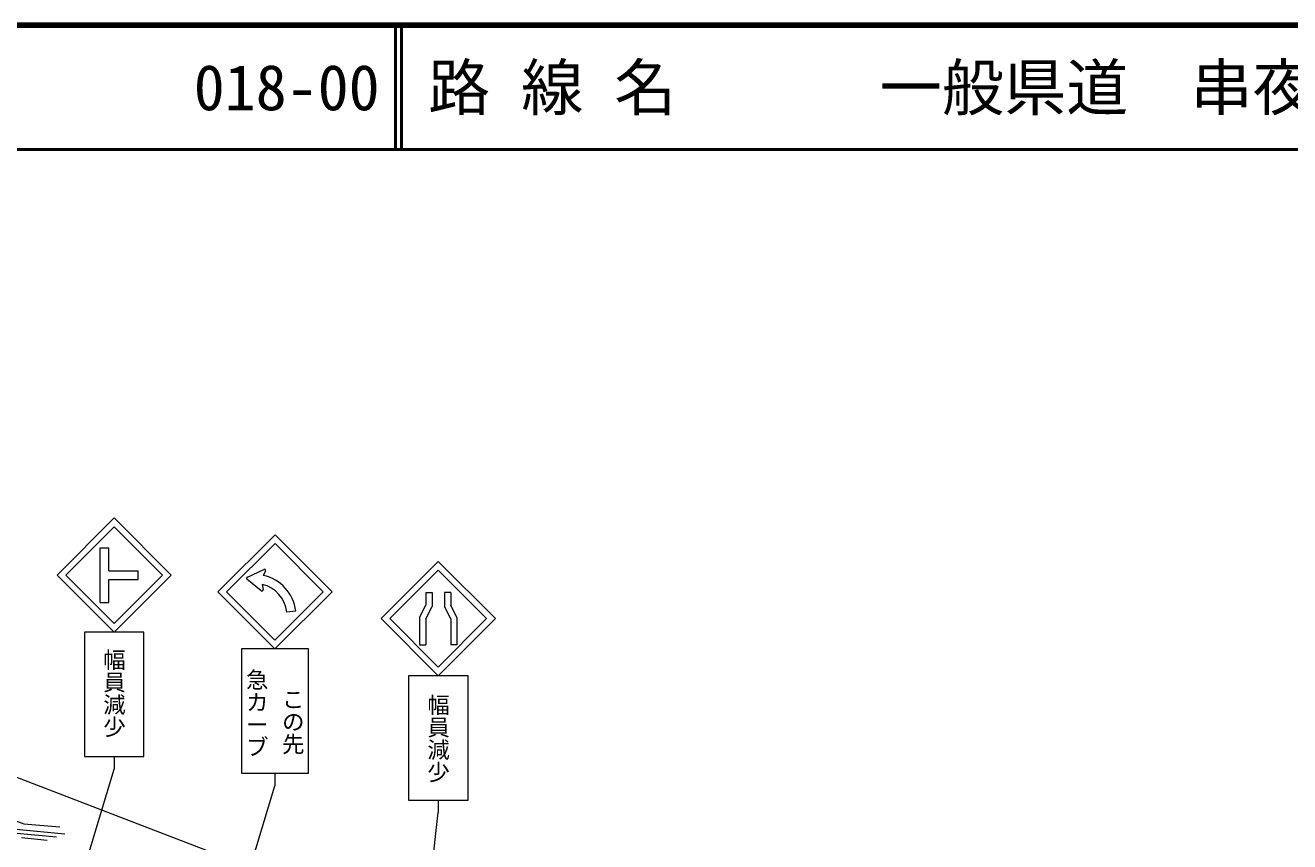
# Model space of a CAD drawing. Units: millimetres at full size, sheet at 1:1000; details may follow other scales. Extents: x 40000 to 680000, y 20000 to 380000.
# Drawn here: x 147966 to 249726, y 314332 to 380000 of the extents above; entities that cross this region are included whole.
import ezdxf
from ezdxf.enums import TextEntityAlignment as Align

# ---------------------------------------------------------------- set-up
doc = ezdxf.new("R2010")
doc.units = ezdxf.units.MM
doc.header["$LTSCALE"] = 1000
for name, color, linetype, lineweight in [('M-BGD', 7, 'Continuous', 13), ('M-STR-HTXT', 7, 'Continuous', 13), ('M-STR-STRC', 7, 'Continuous', 13), ('M-TTL', 2, 'Continuous', 140), ('M-TTL-LINE', 7, 'Continuous', 50)]:
    doc.layers.add(name, color=color, linetype=linetype, lineweight=lineweight)
doc.layers.add('M-TTL-TXT', color=7, linetype='Continuous')
doc.styles.add('@ＭＳ ゴシック', font='')
doc.styles.add('ＭＳ ゴシック', font='')
doc.styles.get('@ＭＳ ゴシック').set_extended_font_data('@MS Gothic')
doc.styles.get('ＭＳ ゴシック').set_extended_font_data('MS Gothic')

msp = doc.modelspace()

# ---------------------------------------------------------------- linework, layer by layer
at = {"layer": 'M-BGD'}
for p, q in [((146362, 315415), (151150, 314967)), ((150467, 314699), (146982, 315025)), ((149739, 314436), (147649, 314632))]:
    msp.add_line(p, q, dxfattribs=at)
msp.add_lwpolyline([(108707, 328071), (112320, 327060), (113544, 326622), (114862, 326196), (118741, 324966), (121181, 324063), (121854, 323785), (123115, 323560), (124694, 323303), (127451, 322667), (132062, 321390), (136338, 319958), (141589, 318079), (147847, 315759), (150747, 315531)], dxfattribs=at)
at = {"layer": 'M-STR-HTXT'}
for p, q in [((146853, 292882), (155119, 320179)), ((158595, 287611), (168059, 318835)), ((177227, 280490), (181202, 316676))]:
    msp.add_line(p, q, dxfattribs=at)
at = {"layer": 'M-STR-STRC'}
for p, q in [((163465, 334433), (168063, 339027)), ((168063, 339027), (172657, 334429)), ((164172, 334433), (168063, 338320)), ((168063, 338320), (171950, 334429)), ((165838, 335609), (167152, 336235)), ((167304, 336100), (167118, 335754)), ((166940, 334513), (165800, 335453)), ((167033, 335031), (167114, 334613)), ((168059, 329835), (163465, 334433)), ((168059, 330542), (164172, 334433)), ((171950, 334429), (168059, 330542)), ((172657, 334429), (168059, 329835)), ((169733, 332879), (169016, 332797)), ((155119, 321179), (155119, 320179)), ((168059, 319835), (168059, 318835)), ((181202, 317676), (181202, 316676))]:
    msp.add_line(p, q, dxfattribs=at)
for points in [[(152719, 321179), (157519, 321179), (157519, 331179), (152719, 331179)], [(165359, 319835), (170759, 319835), (170759, 329835), (165359, 329835)], [(178802, 317676), (183602, 317676), (183602, 327676), (178802, 327676)]]:
    msp.add_lwpolyline(points, close=True, dxfattribs=at)
for centre, radius, start, end in [((167203, 336139), 109, 338.80347, 117.67593), ((165876, 335517), 99.5, 112.25266, 220.08668), ((166433, 332502), 2599, 6.52553, 76.65499), ((166427, 332499), 3328, 6.56311, 78.00747), ((167003, 334604), 111, 235.31359, 4.69625)]:
    msp.add_arc(centre, radius, start, end, dxfattribs=at)
at = {"layer": 'M-TTL'}
msp.add_line((680000, 380000), (40000, 380000), dxfattribs=at)
at = {"layer": 'M-TTL-LINE'}
for p, q in [((177750, 380000), (177750, 370000)), ((178250, 380000), (178250, 370000)), ((40000, 370000), (680000, 370000))]:
    msp.add_line(p, q, dxfattribs=at)

# ---------------------------------------------------------------- texts
at = {"layer": 'M-STR-STRC', "style": '@ＭＳ ゴシック'}
for s, p in [('幅員減少', (155119, 326277)), ('急カーブ', (166609, 324673)), ('この先', (169509, 323998)), ('幅員減少', (181202, 322643))]:
    msp.add_text(s, height=1320, rotation=270, dxfattribs=at).set_placement(p, align=Align.MIDDLE_CENTER)
at = {"layer": 'M-TTL-TXT', "style": 'ＭＳ ゴシック'}
for s, p in [('018-00', (161521, 375000)), ('路 線 名', (180380, 375000)), ('一般県道\u3000串夜市線', (216734, 375000))]:
    msp.add_text(s, height=3666, dxfattribs=at).set_placement(p, align=Align.MIDDLE_LEFT)

# ---------------------------------------------------------------- wipeouts: each hides what was drawn before it
for points in [[(157051, 336125), (154701, 336125), (154701, 337975), (154001, 337975), (154001, 333575), (154701, 333575), (154701, 335425), (157051, 335425)], [(180202, 330160), (180202, 332249), (180702, 333249), (180702, 334367), (180202, 334367), (180202, 333367), (179702, 332367), (179702, 330160)], [(182702, 330160), (182702, 332367), (182202, 333367), (182202, 334367), (181702, 334367), (181702, 333249), (182202, 332249), (182202, 330160)]]:
    msp.add_wipeout(points)

# ---------------------------------------------------------------- next in the draw order: linework, layer by layer
at = {"layer": 'M-STR-HTXT'}
msp.add_line((110678, 333587), (163303, 313344), dxfattribs=at)
at = {"layer": 'M-STR-STRC'}
for p, q in [((155119, 340371), (150523, 335775)), ((159715, 335775), (155119, 340371)), ((155119, 339664), (151230, 335775)), ((159008, 335775), (155119, 339664)), ((154001, 333575), (154001, 337975)), ((154001, 337975), (154701, 337975)), ((154701, 336125), (154701, 337975)), ((176606, 332273), (181202, 336869)), ((181202, 336869), (185798, 332273)), ((154701, 336125), (157051, 336125)), ((157051, 335425), (157051, 336125)), ((177313, 332273), (181202, 336162)), ((181202, 336162), (185091, 332273)), ((150523, 335775), (155119, 331179)), ((151230, 335775), (155119, 331886)), ((154701, 333575), (154701, 335425)), ((154701, 335425), (157051, 335425)), ((155119, 331886), (159008, 335775)), ((155119, 331179), (159715, 335775)), ((180202, 334367), (180702, 334367)), ((180202, 334367), (180202, 333367)), ((180702, 334367), (180702, 333249)), ((181702, 334367), (181702, 333249)), ((182202, 334367), (181702, 334367)), ((182202, 334367), (182202, 333367)), ((154001, 333575), (154701, 333575)), ((179702, 332367), (180202, 333367)), ((180202, 332249), (180702, 333249)), ((182202, 332249), (181702, 333249)), ((182702, 332367), (182202, 333367)), ((181202, 327676), (176606, 332273)), ((181202, 328384), (177313, 332273)), ((179702, 332367), (179702, 330160)), ((180202, 332249), (180202, 330160)), ((185091, 332273), (181202, 328384)), ((185798, 332273), (181202, 327676)), ((182202, 332249), (182202, 330160)), ((182702, 332367), (182702, 330160)), ((179702, 330160), (180202, 330160)), ((182702, 330160), (182202, 330160))]:
    msp.add_line(p, q, dxfattribs=at)

doc.saveas('drawing.dxf')
